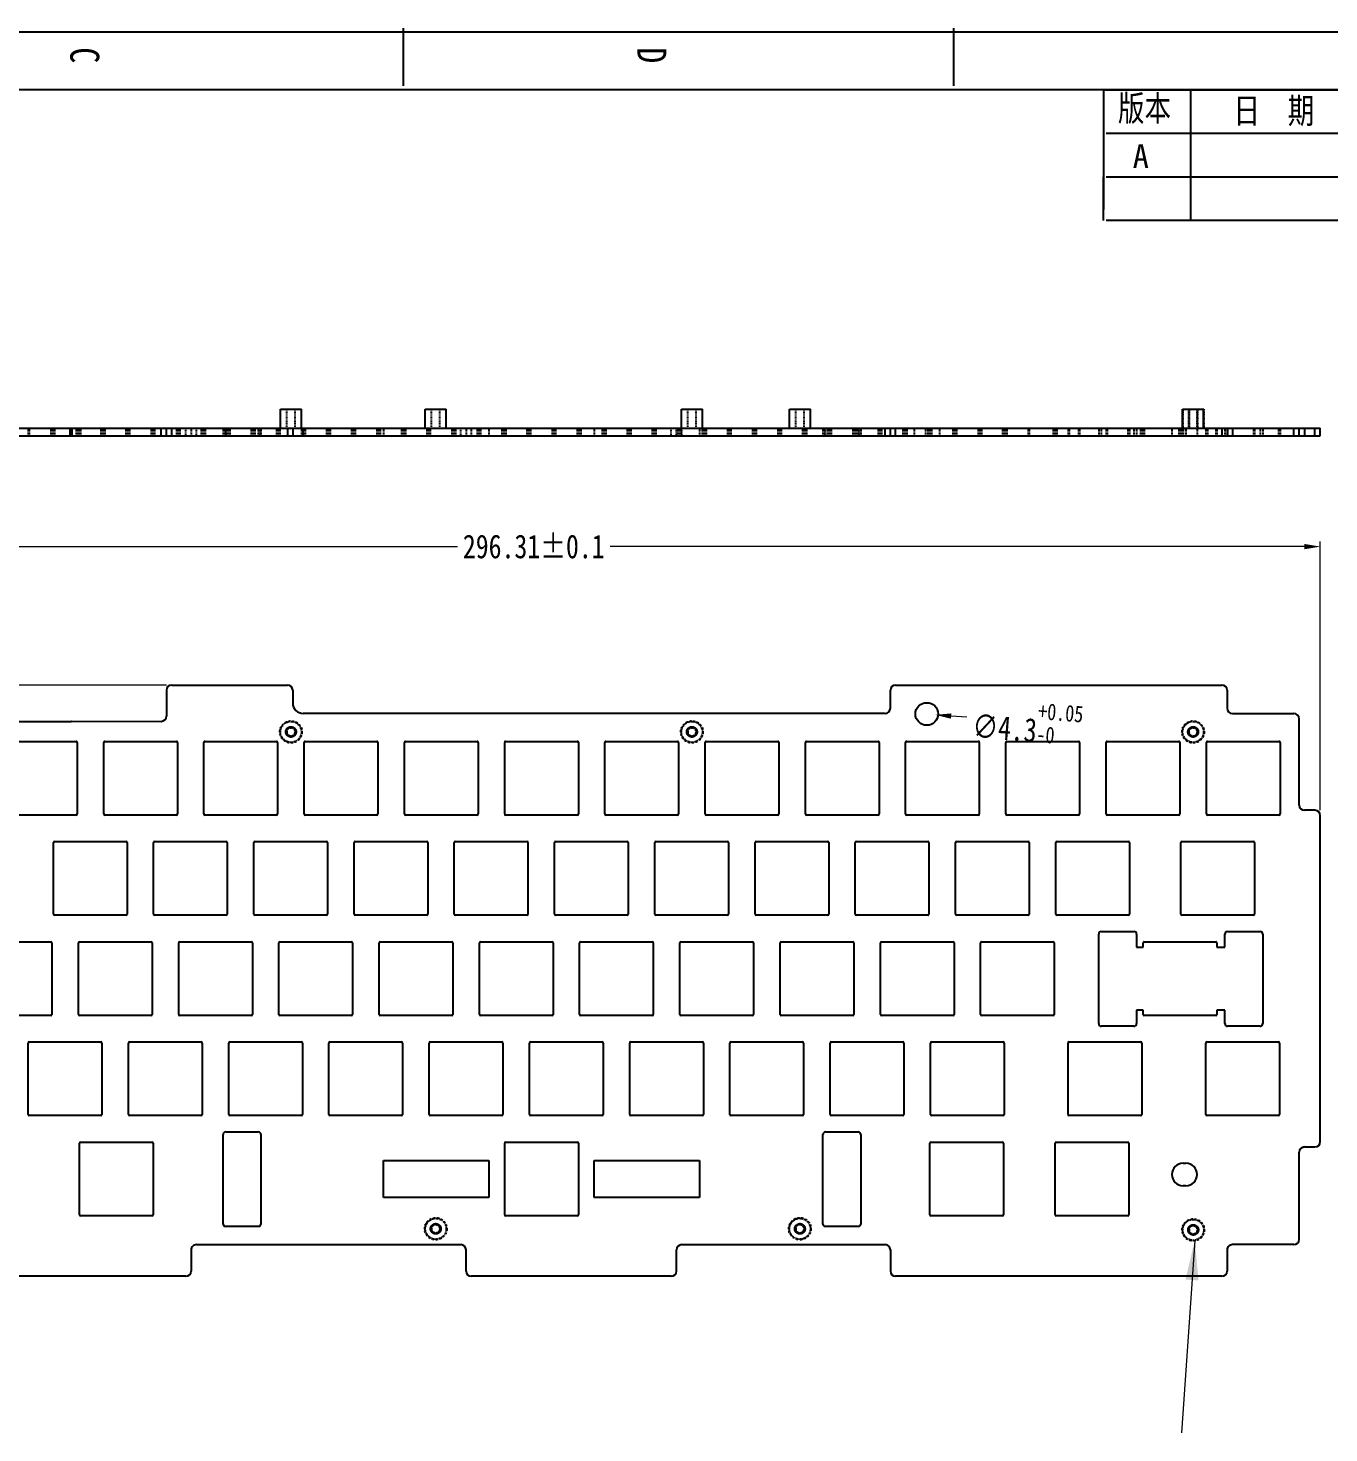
# Model space of a CAD drawing. Header units: inches. Extents: x 197 to 1691, y -77 to 347.
# Drawn here: x 1283.3 to 1530.5, y 79.8 to 346.8 of the extents above; entities that cross this region are included whole.
import ezdxf

# ---------------------------------------------------------------- set-up
doc = ezdxf.new("R2010")
doc.units = ezdxf.units.IN
doc.header["$LTSCALE"] = 1.21
doc.header["$MEASUREMENT"] = 0
doc.header["$PDMODE"] = 3
doc.header["$PDSIZE"] = 0.3125
doc.linetypes.add('HIDDEN', pattern=[0.2, 0.1, -0.1])
doc.layers.get('0').update_dxf_attribs({"linetype": 'CONTINUOUS'})
doc.layers.get('Defpoints').update_dxf_attribs({"linetype": 'CONTINUOUS'})
doc.layers.add('DEFAULT_2', color=8, linetype='HIDDEN')
doc.styles.get("Standard").update_dxf_attribs({"font": 'txt', "width": 0.8})
doc.dimstyles.new('YanXiu', dxfattribs={"dimscale": 1.5, "dimtxt": 3, "dimasz": 2, "dimexe": 0.66, "dimexo": 0.66, "dimgap": 0.66, "dimtad": 0, "dimdsep": 46, "dimtxsty": 'Standard', "dimcen": 0, "dimclrd": 3, "dimclre": 6, "dimclrt": 3, "dimazin": 2, "dimtm": 1e-09, "dimtfac": 1, "dimtofl": 0, "dimtmove": 0, "dimatfit": 3, "dimfxl": 0, "dimlwd": 5, "dimlwe": 5, "dimarcsym": 0})

# ---------------------------------------------------------------- blocks, each defined once
blk = doc.blocks.new('*D56')
at = {"color": 6, "lineweight": 5}
for p, q in [((1232.57, 198.11), (1232.57, 249.23)), ((1528.88, 198.11), (1528.88, 249.23))]:
    blk.add_line(p, q, dxfattribs=at)
at = {"color": 3, "lineweight": 5}
for p, q in [((1235.57, 248.24), (1364.92, 248.24)), ((1525.88, 248.24), (1393.9, 248.24))]:
    blk.add_line(p, q, dxfattribs=at)
at = {"color": 3}
for points in [[(1235.57, 248.74), (1235.57, 247.74), (1232.57, 248.24)], [(1525.88, 248.74), (1525.88, 247.74), (1528.88, 248.24)]]:
    blk.add_solid(points, dxfattribs=at)
at = {"layer": 'Defpoints', "color": 0}
for p in [(1528.88, 248.24), (1232.57, 197.12), (1528.88, 197.12)]:
    blk.add_point(p, dxfattribs=at)
at = {"color": 3, "insert": (1379.41, 248.24), "char_height": 4.5, "attachment_point": 5}
blk.add_mtext('296.31%%P0.1', dxfattribs=at)
blk = doc.blocks.new('*D57')
at = {"color": 6, "lineweight": 5}
for p, q in [((1309.61, 221.92), (1214.29, 221.92)), ((1250.31, 109.52), (1214.29, 109.52))]:
    blk.add_line(p, q, dxfattribs=at)
at = {"color": 3, "lineweight": 5}
for p, q in [((1215.28, 218.92), (1215.28, 177.81)), ((1215.28, 112.52), (1215.28, 153.63))]:
    blk.add_line(p, q, dxfattribs=at)
at = {"color": 3}
for points in [[(1214.78, 218.92), (1215.78, 218.92), (1215.28, 221.92)], [(1214.78, 112.52), (1215.78, 112.52), (1215.28, 109.52)]]:
    blk.add_solid(points, dxfattribs=at)
at = {"layer": 'Defpoints', "color": 0}
for p in [(1310.6, 221.92), (1215.28, 109.52), (1251.3, 109.52)]:
    blk.add_point(p, dxfattribs=at)
at = {"color": 3, "insert": (1215.28, 165.72), "char_height": 4.5, "attachment_point": 5, "rotation": 90}
blk.add_mtext('112.4%%P0.1', dxfattribs=at)
blk = doc.blocks.new('*D60')
at = {"color": 3, "lineweight": 5}
blk.add_line((1461.72, 215.8), (1458.73, 216.03), dxfattribs=at)
at = {"color": 3}
blk.add_solid([(1458.77, 216.53), (1458.69, 215.53), (1455.74, 216.26)], dxfattribs=at)
at = {"layer": 'Defpoints', "color": 0}
for p in [(1451.45, 216.59), (1455.74, 216.26)]:
    blk.add_point(p, dxfattribs=at)
at = {"color": 3, "insert": (1473.3, 214.92), "char_height": 4.5, "attachment_point": 5, "rotation": 355.645}
blk.add_mtext('∅4.3{\\H0.7x;\\S+0.05^ -0;}', dxfattribs=at)

msp = doc.modelspace()

# ---------------------------------------------------------------- linework, layer by layer
at = {"color": 7, "linetype": 'Continuous'}
for p, q in [((1048.454, 346.125), (1691.201, 346.125)), ((1354.621, 346.815), (1354.621, 335.809)), ((1459.161, 346.815), (1459.161, 335.809)), ((1059.46, 335.119), (1691.201, 335.119)), ((1487.68, 335.092), (1690.703, 335.092)), ((1487.68, 335.092), (1487.68, 312.324)), ((1504.239, 335.092), (1504.239, 310.244)), ((1488.178, 326.855), (1691.201, 326.855)), ((1331.266, 270.773), (1331.266, 274.373)), ((1331.266, 274.373), (1335.266, 274.373)), ((1335.266, 270.773), (1335.266, 274.373)), ((1358.786, 270.773), (1358.786, 274.373)), ((1358.786, 274.373), (1362.786, 274.373)), ((1362.786, 270.773), (1362.786, 274.373)), ((1407.466, 274.373), (1411.466, 274.373)), ((1407.466, 270.773), (1407.466, 274.373)), ((1411.466, 270.773), (1411.466, 274.373)), ((1427.986, 274.373), (1431.986, 274.373)), ((1427.986, 270.773), (1427.986, 274.373)), ((1431.986, 270.773), (1431.986, 274.373)), ((1502.716, 274.373), (1506.716, 274.373)), ((1502.716, 270.773), (1502.716, 274.373)), ((1506.716, 270.773), (1506.716, 274.373)), ((1232.571, 270.773), (1528.876, 270.773)), ((1291.301, 269.273), (1291.301, 270.773)), ((1291.601, 270.773), (1291.601, 269.273)), ((1308.601, 269.273), (1308.601, 270.773)), ((1309.601, 269.273), (1309.601, 270.773)), ((1310.601, 269.273), (1310.601, 270.773)), ((1332.601, 270.773), (1332.601, 269.273)), ((1333.601, 270.773), (1333.601, 269.273)), ((1335.601, 269.273), (1335.601, 270.773)), ((1446.176, 269.273), (1446.176, 270.773)), ((1447.176, 269.273), (1447.176, 270.773)), ((1448.176, 269.273), (1448.176, 270.773)), ((1510.176, 270.773), (1510.176, 269.273)), ((1511.176, 270.773), (1511.176, 269.273)), ((1512.176, 270.773), (1512.176, 269.273)), ((1523.876, 269.273), (1523.876, 270.773)), ((1524.876, 269.273), (1524.876, 270.773)), ((1525.876, 270.773), (1525.876, 269.273)), ((1527.876, 269.273), (1527.876, 270.773)), ((1528.876, 269.273), (1528.876, 270.773)), ((1232.571, 269.273), (1528.876, 269.273)), ((1310.601, 221.92), (1332.601, 221.92)), ((1448.176, 221.92), (1510.176, 221.92)), ((1309.601, 220.92), (1309.601, 216.02)), ((1333.601, 220.92), (1333.601, 218.52)), ((1447.176, 217.52), (1447.176, 220.92)), ((1511.176, 220.92), (1511.176, 217.52)), ((1446.176, 216.52), (1335.601, 216.52)), ((1512.176, 216.52), (1523.876, 216.52)), ((1238.271, 215.02), (1291.301, 215.02)), ((1291.601, 215.031), (1308.601, 215.02)), ((1524.876, 199.12), (1524.876, 215.52)), ((1278.836, 211.22), (1292.436, 211.22)), ((1292.636, 211.02), (1292.636, 197.42)), ((1297.686, 197.42), (1297.686, 211.02)), ((1297.886, 211.22), (1311.486, 211.22)), ((1311.686, 211.02), (1311.686, 197.42)), ((1316.736, 197.42), (1316.736, 211.02)), ((1316.936, 211.22), (1330.536, 211.22)), ((1330.736, 211.02), (1330.736, 197.42)), ((1335.786, 197.42), (1335.786, 211.02)), ((1335.986, 211.22), (1349.586, 211.22)), ((1349.786, 211.02), (1349.786, 197.42)), ((1354.836, 197.42), (1354.836, 211.02)), ((1355.036, 211.22), (1368.636, 211.22)), ((1368.836, 211.02), (1368.836, 197.42)), ((1373.886, 197.42), (1373.886, 211.02)), ((1374.086, 211.22), (1387.686, 211.22)), ((1387.886, 211.02), (1387.886, 197.42)), ((1392.936, 197.42), (1392.936, 211.02)), ((1393.136, 211.22), (1406.736, 211.22)), ((1406.936, 211.02), (1406.936, 197.42)), ((1411.986, 197.42), (1411.986, 211.02)), ((1412.186, 211.22), (1425.786, 211.22)), ((1425.986, 211.02), (1425.986, 197.42)), ((1431.036, 197.42), (1431.036, 211.02)), ((1431.236, 211.22), (1444.836, 211.22)), ((1445.036, 211.02), (1445.036, 197.42)), ((1450.086, 197.42), (1450.086, 211.02)), ((1450.286, 211.22), (1463.886, 211.22)), ((1464.086, 211.02), (1464.086, 197.42)), ((1469.136, 197.42), (1469.136, 211.02)), ((1469.336, 211.22), (1482.936, 211.22)), ((1483.136, 211.02), (1483.136, 197.42)), ((1488.186, 197.42), (1488.186, 211.02)), ((1488.386, 211.22), (1501.986, 211.22)), ((1502.186, 211.02), (1502.186, 197.42)), ((1507.236, 197.42), (1507.236, 211.02)), ((1507.436, 211.22), (1521.036, 211.22)), ((1521.236, 211.02), (1521.236, 197.42)), ((1527.876, 198.12), (1525.876, 198.12)), ((1292.436, 197.22), (1278.836, 197.22)), ((1311.486, 197.22), (1297.886, 197.22)), ((1330.536, 197.22), (1316.936, 197.22)), ((1349.586, 197.22), (1335.986, 197.22)), ((1368.636, 197.22), (1355.036, 197.22)), ((1387.686, 197.22), (1374.086, 197.22)), ((1406.736, 197.22), (1393.136, 197.22)), ((1425.786, 197.22), (1412.186, 197.22)), ((1444.836, 197.22), (1431.236, 197.22)), ((1463.886, 197.22), (1450.286, 197.22)), ((1482.936, 197.22), (1469.336, 197.22)), ((1501.986, 197.22), (1488.386, 197.22)), ((1521.036, 197.22), (1507.436, 197.22)), ((1528.876, 135.12), (1528.876, 197.12)), ((1288.116, 178.37), (1288.116, 191.97)), ((1288.316, 192.17), (1301.916, 192.17)), ((1302.116, 191.97), (1302.116, 178.37)), ((1307.166, 178.37), (1307.166, 191.97)), ((1307.366, 192.17), (1320.966, 192.17)), ((1321.166, 191.97), (1321.166, 178.37)), ((1326.216, 178.37), (1326.216, 191.97)), ((1326.416, 192.17), (1340.016, 192.17)), ((1340.216, 191.97), (1340.216, 178.37)), ((1345.266, 178.37), (1345.266, 191.97)), ((1345.466, 192.17), (1359.066, 192.17)), ((1359.266, 191.97), (1359.266, 178.37)), ((1364.316, 178.37), (1364.316, 191.97)), ((1364.516, 192.17), (1378.116, 192.17)), ((1378.316, 191.97), (1378.316, 178.37)), ((1383.366, 178.37), (1383.366, 191.97)), ((1383.566, 192.17), (1397.166, 192.17)), ((1397.366, 191.97), (1397.366, 178.37)), ((1402.416, 178.37), (1402.416, 191.97)), ((1402.616, 192.17), (1416.216, 192.17)), ((1416.416, 191.97), (1416.416, 178.37)), ((1421.466, 178.37), (1421.466, 191.97)), ((1421.666, 192.17), (1435.266, 192.17)), ((1435.466, 191.97), (1435.466, 178.37)), ((1440.516, 178.37), (1440.516, 191.97)), ((1440.716, 192.17), (1454.316, 192.17)), ((1454.516, 191.97), (1454.516, 178.37)), ((1459.566, 178.37), (1459.566, 191.97)), ((1459.766, 192.17), (1473.366, 192.17)), ((1473.566, 191.97), (1473.566, 178.37)), ((1478.616, 178.37), (1478.616, 191.97)), ((1478.816, 192.17), (1492.416, 192.17)), ((1492.616, 191.97), (1492.616, 178.37)), ((1502.386, 178.37), (1502.386, 191.97)), ((1502.586, 192.17), (1516.186, 192.17)), ((1516.386, 191.97), (1516.386, 178.37)), ((1301.916, 178.17), (1288.316, 178.17)), ((1320.966, 178.17), (1307.366, 178.17)), ((1340.016, 178.17), (1326.416, 178.17)), ((1359.066, 178.17), (1345.466, 178.17)), ((1378.116, 178.17), (1364.516, 178.17)), ((1397.166, 178.17), (1383.566, 178.17)), ((1416.216, 178.17), (1402.616, 178.17)), ((1435.266, 178.17), (1421.666, 178.17)), ((1454.316, 178.17), (1440.716, 178.17)), ((1473.366, 178.17), (1459.766, 178.17)), ((1492.416, 178.17), (1478.816, 178.17)), ((1516.186, 178.17), (1502.586, 178.17)), ((1486.769, 157.562), (1486.769, 174.562)), ((1487.269, 175.062), (1493.469, 175.062)), ((1493.969, 174.562), (1493.969, 172.12)), ((1510.769, 172.12), (1510.769, 174.562)), ((1511.269, 175.062), (1517.469, 175.062)), ((1517.969, 174.562), (1517.969, 157.562)), ((1274.031, 173.12), (1287.631, 173.12)), ((1287.831, 172.92), (1287.831, 159.32)), ((1292.881, 159.32), (1292.881, 172.92)), ((1293.081, 173.12), (1306.681, 173.12)), ((1306.881, 172.92), (1306.881, 159.32)), ((1311.931, 159.32), (1311.931, 172.92)), ((1312.131, 173.12), (1325.731, 173.12)), ((1325.931, 172.92), (1325.931, 159.32)), ((1330.981, 159.32), (1330.981, 172.92)), ((1331.181, 173.12), (1344.781, 173.12)), ((1344.981, 172.92), (1344.981, 159.32)), ((1350.031, 159.32), (1350.031, 172.92)), ((1350.231, 173.12), (1363.831, 173.12)), ((1364.031, 172.92), (1364.031, 159.32)), ((1369.081, 159.32), (1369.081, 172.92)), ((1369.281, 173.12), (1382.881, 173.12)), ((1383.081, 172.92), (1383.081, 159.32)), ((1388.131, 159.32), (1388.131, 172.92)), ((1388.331, 173.12), (1401.931, 173.12)), ((1402.131, 172.92), (1402.131, 159.32)), ((1407.181, 159.32), (1407.181, 172.92)), ((1407.381, 173.12), (1420.981, 173.12)), ((1421.181, 172.92), (1421.181, 159.32)), ((1426.231, 159.32), (1426.231, 172.92)), ((1426.431, 173.12), (1440.031, 173.12)), ((1440.231, 172.92), (1440.231, 159.32)), ((1445.281, 159.32), (1445.281, 172.92)), ((1445.481, 173.12), (1459.081, 173.12)), ((1459.281, 172.92), (1459.281, 159.32)), ((1464.331, 159.32), (1464.331, 172.92)), ((1464.531, 173.12), (1478.131, 173.12)), ((1478.331, 172.92), (1478.331, 159.32)), ((1493.969, 172.12), (1495.241, 172.12)), ((1495.241, 172.12), (1495.241, 172.92)), ((1495.441, 173.12), (1509.041, 173.12)), ((1509.241, 172.92), (1509.241, 172.12)), ((1509.241, 172.12), (1510.769, 172.12)), ((1287.631, 159.12), (1274.031, 159.12)), ((1306.681, 159.12), (1293.081, 159.12)), ((1325.731, 159.12), (1312.131, 159.12)), ((1344.781, 159.12), (1331.181, 159.12)), ((1363.831, 159.12), (1350.231, 159.12)), ((1382.881, 159.12), (1369.281, 159.12)), ((1401.931, 159.12), (1388.331, 159.12)), ((1420.981, 159.12), (1407.381, 159.12)), ((1440.031, 159.12), (1426.431, 159.12)), ((1459.081, 159.12), (1445.481, 159.12)), ((1478.131, 159.12), (1464.531, 159.12)), ((1495.241, 160.12), (1493.969, 160.12)), ((1493.969, 160.12), (1493.969, 157.562)), ((1495.241, 159.32), (1495.241, 160.12)), ((1509.041, 159.12), (1495.441, 159.12)), ((1510.769, 160.12), (1509.241, 160.12)), ((1509.241, 160.12), (1509.241, 159.32)), ((1510.769, 157.562), (1510.769, 160.12)), ((1493.469, 157.062), (1487.269, 157.062)), ((1517.469, 157.062), (1511.269, 157.062)), ((1283.341, 140.27), (1283.341, 153.87)), ((1283.541, 154.07), (1297.141, 154.07)), ((1297.341, 153.87), (1297.341, 140.27)), ((1302.391, 140.27), (1302.391, 153.87)), ((1302.591, 154.07), (1316.191, 154.07)), ((1316.391, 153.87), (1316.391, 140.27)), ((1321.441, 140.27), (1321.441, 153.87)), ((1321.641, 154.07), (1335.241, 154.07)), ((1335.441, 153.87), (1335.441, 140.27)), ((1340.491, 140.27), (1340.491, 153.87)), ((1340.691, 154.07), (1354.291, 154.07)), ((1354.491, 153.87), (1354.491, 140.27)), ((1359.541, 140.27), (1359.541, 153.87)), ((1359.741, 154.07), (1373.341, 154.07)), ((1373.541, 153.87), (1373.541, 140.27)), ((1378.591, 140.27), (1378.591, 153.87)), ((1378.791, 154.07), (1392.391, 154.07)), ((1392.591, 153.87), (1392.591, 140.27)), ((1397.641, 140.27), (1397.641, 153.87)), ((1397.841, 154.07), (1411.441, 154.07)), ((1411.641, 153.87), (1411.641, 140.27)), ((1416.691, 140.27), (1416.691, 153.87)), ((1416.891, 154.07), (1430.491, 154.07)), ((1430.691, 153.87), (1430.691, 140.27)), ((1435.741, 140.27), (1435.741, 153.87)), ((1435.941, 154.07), (1449.541, 154.07)), ((1449.741, 153.87), (1449.741, 140.27)), ((1454.791, 140.27), (1454.791, 153.87)), ((1454.991, 154.07), (1468.591, 154.07)), ((1468.791, 153.87), (1468.791, 140.27)), ((1480.941, 140.27), (1480.941, 153.87)), ((1481.141, 154.07), (1494.741, 154.07)), ((1494.941, 153.87), (1494.941, 140.27)), ((1507.151, 140.27), (1507.151, 153.87)), ((1507.351, 154.07), (1520.951, 154.07)), ((1521.151, 153.87), (1521.151, 140.27)), ((1297.141, 140.07), (1283.541, 140.07)), ((1316.191, 140.07), (1302.591, 140.07)), ((1335.241, 140.07), (1321.641, 140.07)), ((1354.291, 140.07), (1340.691, 140.07)), ((1373.341, 140.07), (1359.741, 140.07)), ((1392.391, 140.07), (1378.791, 140.07)), ((1411.441, 140.07), (1397.841, 140.07)), ((1430.491, 140.07), (1416.891, 140.07)), ((1449.541, 140.07), (1435.941, 140.07)), ((1468.591, 140.07), (1454.991, 140.07)), ((1494.741, 140.07), (1481.141, 140.07)), ((1520.951, 140.07), (1507.351, 140.07)), ((1320.364, 119.462), (1320.364, 136.462)), ((1320.864, 136.962), (1327.064, 136.962)), ((1327.564, 136.462), (1327.564, 119.462)), ((1434.364, 119.462), (1434.364, 136.462)), ((1434.864, 136.962), (1441.064, 136.962)), ((1441.564, 136.462), (1441.564, 119.462)), ((1293.089, 121.22), (1293.089, 134.82)), ((1293.289, 135.02), (1306.889, 135.02)), ((1307.089, 134.82), (1307.089, 121.22)), ((1373.886, 121.22), (1373.886, 134.82)), ((1374.086, 135.02), (1387.686, 135.02)), ((1387.886, 134.82), (1387.886, 121.22)), ((1454.689, 121.22), (1454.689, 134.82)), ((1454.889, 135.02), (1468.489, 135.02)), ((1468.689, 134.82), (1468.689, 121.22)), ((1478.489, 121.22), (1478.489, 134.82)), ((1478.689, 135.02), (1492.289, 135.02)), ((1492.489, 134.82), (1492.489, 121.22)), ((1525.876, 134.12), (1527.876, 134.12)), ((1350.886, 131.52), (1370.886, 131.52)), ((1350.886, 124.52), (1350.886, 131.52)), ((1370.886, 131.52), (1370.886, 124.52)), ((1390.886, 131.52), (1410.886, 131.52)), ((1390.886, 124.52), (1390.886, 131.52)), ((1410.886, 131.52), (1410.886, 124.52)), ((1502.823, 131.023), (1503.323, 131.023)), ((1524.876, 116.551), (1524.876, 133.12)), ((1503.323, 126.723), (1502.823, 126.723)), ((1370.886, 124.52), (1350.886, 124.52)), ((1410.886, 124.52), (1390.886, 124.52)), ((1306.889, 121.02), (1293.289, 121.02)), ((1387.686, 121.02), (1374.086, 121.02)), ((1468.489, 121.02), (1454.889, 121.02)), ((1492.289, 121.02), (1478.689, 121.02)), ((1320.589, 119.044), (1327.34, 119.044)), ((1434.589, 119.044), (1441.34, 119.044)), ((1315.303, 115.551), (1365.539, 115.551)), ((1407.539, 115.551), (1446.176, 115.551)), ((1523.876, 115.551), (1512.177, 115.551)), ((1314.301, 114.55), (1314.301, 110.52)), ((1366.539, 110.52), (1366.539, 114.551)), ((1406.539, 110.52), (1406.539, 114.551)), ((1447.176, 114.55), (1447.176, 110.52)), ((1511.176, 114.55), (1511.176, 110.52)), ((1313.301, 109.52), (1251.301, 109.52)), ((1405.539, 109.52), (1367.539, 109.52)), ((1510.176, 109.52), (1448.176, 109.52))]:
    msp.add_line(p, q, dxfattribs=at)
for p, q in [((1487.68, 310.244), (1487.68, 318.536)), ((1488.178, 318.564), (1691.201, 318.564)), ((1488.178, 310.272), (1691.201, 310.272))]:
    msp.add_line(p, q)
msp.add_circle((1454.094, 216.423), 2.15)
for centre, radius, start, end in [((1310.601, 220.92), 1, 90, 180), ((1332.601, 220.92), 1, 0, 90), ((1448.176, 220.92), 1, 90, 180), ((1510.176, 220.92), 1, 0, 90), ((1335.601, 218.52), 2, 180, 270), ((1446.176, 217.52), 1, 270, 0), ((1512.176, 217.52), 1, 180, 270), ((1523.876, 215.52), 1, 0, 90), ((1291.301, 217.02), 2, 270, 278.55467), ((1308.601, 216.02), 1, 270, 0), ((1292.436, 211.02), 0.2, 0, 90), ((1297.886, 211.02), 0.2, 90, 180), ((1311.486, 211.02), 0.2, 0, 90), ((1316.936, 211.02), 0.2, 90, 180), ((1330.536, 211.02), 0.2, 0, 90), ((1335.986, 211.02), 0.2, 90, 180), ((1349.586, 211.02), 0.2, 0, 90), ((1355.036, 211.02), 0.2, 90, 180), ((1368.636, 211.02), 0.2, 0, 90), ((1374.086, 211.02), 0.2, 90, 180), ((1387.686, 211.02), 0.2, 0, 90), ((1393.136, 211.02), 0.2, 90, 180), ((1406.736, 211.02), 0.2, 0, 90), ((1412.186, 211.02), 0.2, 90, 180), ((1425.786, 211.02), 0.2, 0, 90), ((1431.236, 211.02), 0.2, 90, 180), ((1444.836, 211.02), 0.2, 0, 90), ((1450.286, 211.02), 0.2, 90, 180), ((1463.886, 211.02), 0.2, 0, 90), ((1469.336, 211.02), 0.2, 90, 180), ((1482.936, 211.02), 0.2, 0, 90), ((1488.386, 211.02), 0.2, 90, 180), ((1501.986, 211.02), 0.2, 0, 90), ((1507.436, 211.02), 0.2, 90, 180), ((1521.036, 211.02), 0.2, 0, 90), ((1525.876, 199.12), 1, 180, 270), ((1527.876, 197.12), 1, 0, 90), ((1292.436, 197.42), 0.2, 270, 0), ((1297.886, 197.42), 0.2, 180, 270), ((1311.486, 197.42), 0.2, 270, 0), ((1316.936, 197.42), 0.2, 180, 270), ((1330.536, 197.42), 0.2, 270, 0), ((1335.986, 197.42), 0.2, 180, 270), ((1349.586, 197.42), 0.2, 270, 0), ((1355.036, 197.42), 0.2, 180, 270), ((1368.636, 197.42), 0.2, 270, 0), ((1374.086, 197.42), 0.2, 180, 270), ((1387.686, 197.42), 0.2, 270, 0), ((1393.136, 197.42), 0.2, 180, 270), ((1406.736, 197.42), 0.2, 270, 0), ((1412.186, 197.42), 0.2, 180, 270), ((1425.786, 197.42), 0.2, 270, 0), ((1431.236, 197.42), 0.2, 180, 270), ((1444.836, 197.42), 0.2, 270, 0), ((1450.286, 197.42), 0.2, 180, 270), ((1463.886, 197.42), 0.2, 270, 0), ((1469.336, 197.42), 0.2, 180, 270), ((1482.936, 197.42), 0.2, 270, 0), ((1488.386, 197.42), 0.2, 180, 270), ((1501.986, 197.42), 0.2, 270, 0), ((1507.436, 197.42), 0.2, 180, 270), ((1521.036, 197.42), 0.2, 270, 0), ((1288.316, 191.97), 0.2, 90, 180), ((1301.916, 191.97), 0.2, 0, 90), ((1307.366, 191.97), 0.2, 90, 180), ((1320.966, 191.97), 0.2, 0, 90), ((1326.416, 191.97), 0.2, 90, 180), ((1340.016, 191.97), 0.2, 0, 90), ((1345.466, 191.97), 0.2, 90, 180), ((1359.066, 191.97), 0.2, 0, 90), ((1364.516, 191.97), 0.2, 90, 180), ((1378.116, 191.97), 0.2, 0, 90), ((1383.566, 191.97), 0.2, 90, 180), ((1397.166, 191.97), 0.2, 0, 90), ((1402.616, 191.97), 0.2, 90, 180), ((1416.216, 191.97), 0.2, 0, 90), ((1421.666, 191.97), 0.2, 90, 180), ((1435.266, 191.97), 0.2, 0, 90), ((1440.716, 191.97), 0.2, 90, 180), ((1454.316, 191.97), 0.2, 0, 90), ((1459.766, 191.97), 0.2, 90, 180), ((1473.366, 191.97), 0.2, 0, 90), ((1478.816, 191.97), 0.2, 90, 180), ((1492.416, 191.97), 0.2, 0, 90), ((1502.586, 191.97), 0.2, 90, 180), ((1516.186, 191.97), 0.2, 0, 90), ((1288.316, 178.37), 0.2, 180, 270), ((1301.916, 178.37), 0.2, 270, 0), ((1307.366, 178.37), 0.2, 180, 270), ((1320.966, 178.37), 0.2, 270, 0), ((1326.416, 178.37), 0.2, 180, 270), ((1340.016, 178.37), 0.2, 270, 0), ((1345.466, 178.37), 0.2, 180, 270), ((1359.066, 178.37), 0.2, 270, 0), ((1364.516, 178.37), 0.2, 180, 270), ((1378.116, 178.37), 0.2, 270, 0), ((1383.566, 178.37), 0.2, 180, 270), ((1397.166, 178.37), 0.2, 270, 0), ((1402.616, 178.37), 0.2, 180, 270), ((1416.216, 178.37), 0.2, 270, 0), ((1421.666, 178.37), 0.2, 180, 270), ((1435.266, 178.37), 0.2, 270, 0), ((1440.716, 178.37), 0.2, 180, 270), ((1454.316, 178.37), 0.2, 270, 0), ((1459.766, 178.37), 0.2, 180, 270), ((1473.366, 178.37), 0.2, 270, 0), ((1478.816, 178.37), 0.2, 180, 270), ((1492.416, 178.37), 0.2, 270, 0), ((1502.586, 178.37), 0.2, 180, 270), ((1516.186, 178.37), 0.2, 270, 0), ((1487.269, 174.562), 0.5, 90, 180), ((1493.469, 174.562), 0.5, 0, 90), ((1511.269, 174.562), 0.5, 90, 180), ((1517.469, 174.562), 0.5, 0, 90), ((1287.631, 172.92), 0.2, 0, 90), ((1293.081, 172.92), 0.2, 90, 180), ((1306.681, 172.92), 0.2, 0, 90), ((1312.131, 172.92), 0.2, 90, 180), ((1325.731, 172.92), 0.2, 0, 90), ((1331.181, 172.92), 0.2, 90, 180), ((1344.781, 172.92), 0.2, 0, 90), ((1350.231, 172.92), 0.2, 90, 180), ((1363.831, 172.92), 0.2, 0, 90), ((1369.281, 172.92), 0.2, 90, 180), ((1382.881, 172.92), 0.2, 0, 90), ((1388.331, 172.92), 0.2, 90, 180), ((1401.931, 172.92), 0.2, 0, 90), ((1407.381, 172.92), 0.2, 90, 180), ((1420.981, 172.92), 0.2, 0, 90), ((1426.431, 172.92), 0.2, 90, 180), ((1440.031, 172.92), 0.2, 0, 90), ((1445.481, 172.92), 0.2, 90, 180), ((1459.081, 172.92), 0.2, 0, 90), ((1464.531, 172.92), 0.2, 90, 180), ((1478.131, 172.92), 0.2, 0, 90), ((1495.441, 172.92), 0.2, 90, 180), ((1509.041, 172.92), 0.2, 0, 90), ((1287.631, 159.32), 0.2, 270, 0), ((1293.081, 159.32), 0.2, 180, 270), ((1306.681, 159.32), 0.2, 270, 0), ((1312.131, 159.32), 0.2, 180, 270), ((1325.731, 159.32), 0.2, 270, 0), ((1331.181, 159.32), 0.2, 180, 270), ((1344.781, 159.32), 0.2, 270, 0), ((1350.231, 159.32), 0.2, 180, 270), ((1363.831, 159.32), 0.2, 270, 0), ((1369.281, 159.32), 0.2, 180, 270), ((1382.881, 159.32), 0.2, 270, 0), ((1388.331, 159.32), 0.2, 180, 270), ((1401.931, 159.32), 0.2, 270, 0), ((1407.381, 159.32), 0.2, 180, 270), ((1420.981, 159.32), 0.2, 270, 0), ((1426.431, 159.32), 0.2, 180, 270), ((1440.031, 159.32), 0.2, 270, 0), ((1445.481, 159.32), 0.2, 180, 270), ((1459.081, 159.32), 0.2, 270, 0), ((1464.531, 159.32), 0.2, 180, 270), ((1478.131, 159.32), 0.2, 270, 0), ((1495.441, 159.32), 0.2, 180, 270), ((1509.041, 159.32), 0.2, 270, 0), ((1487.269, 157.562), 0.5, 180, 270), ((1493.469, 157.562), 0.5, 270, 0), ((1511.269, 157.562), 0.5, 180, 270), ((1517.469, 157.562), 0.5, 270, 0), ((1283.541, 153.87), 0.2, 90, 180), ((1297.141, 153.87), 0.2, 0, 90), ((1302.591, 153.87), 0.2, 90, 180), ((1316.191, 153.87), 0.2, 0, 90), ((1321.641, 153.87), 0.2, 90, 180), ((1335.241, 153.87), 0.2, 0, 90), ((1340.691, 153.87), 0.2, 90, 180), ((1354.291, 153.87), 0.2, 0, 90), ((1359.741, 153.87), 0.2, 90, 180), ((1373.341, 153.87), 0.2, 0, 90), ((1378.791, 153.87), 0.2, 90, 180), ((1392.391, 153.87), 0.2, 0, 90), ((1397.841, 153.87), 0.2, 90, 180), ((1411.441, 153.87), 0.2, 0, 90), ((1416.891, 153.87), 0.2, 90, 180), ((1430.491, 153.87), 0.2, 0, 90), ((1435.941, 153.87), 0.2, 90, 180), ((1449.541, 153.87), 0.2, 0, 90), ((1454.991, 153.87), 0.2, 90, 180), ((1468.591, 153.87), 0.2, 0, 90), ((1481.141, 153.87), 0.2, 90, 180), ((1494.741, 153.87), 0.2, 0, 90), ((1507.351, 153.87), 0.2, 90, 180), ((1520.951, 153.87), 0.2, 0, 90), ((1283.541, 140.27), 0.2, 180, 270), ((1297.141, 140.27), 0.2, 270, 0), ((1302.591, 140.27), 0.2, 180, 270), ((1316.191, 140.27), 0.2, 270, 0), ((1321.641, 140.27), 0.2, 180, 270), ((1335.241, 140.27), 0.2, 270, 0), ((1340.691, 140.27), 0.2, 180, 270), ((1354.291, 140.27), 0.2, 270, 0), ((1359.741, 140.27), 0.2, 180, 270), ((1373.341, 140.27), 0.2, 270, 0), ((1378.791, 140.27), 0.2, 180, 270), ((1392.391, 140.27), 0.2, 270, 0), ((1397.841, 140.27), 0.2, 180, 270), ((1411.441, 140.27), 0.2, 270, 0), ((1416.891, 140.27), 0.2, 180, 270), ((1430.491, 140.27), 0.2, 270, 0), ((1435.941, 140.27), 0.2, 180, 270), ((1449.541, 140.27), 0.2, 270, 0), ((1454.991, 140.27), 0.2, 180, 270), ((1468.591, 140.27), 0.2, 270, 0), ((1481.141, 140.27), 0.2, 180, 270), ((1494.741, 140.27), 0.2, 270, 0), ((1507.351, 140.27), 0.2, 180, 270), ((1520.951, 140.27), 0.2, 270, 0), ((1320.864, 136.462), 0.5, 90, 180), ((1327.064, 136.462), 0.5, 0, 90), ((1434.864, 136.462), 0.5, 90, 180), ((1441.064, 136.462), 0.5, 0, 90), ((1293.289, 134.82), 0.2, 90, 180), ((1306.889, 134.82), 0.2, 0, 90), ((1374.086, 134.82), 0.2, 90, 180), ((1387.686, 134.82), 0.2, 0, 90), ((1454.889, 134.82), 0.2, 90, 180), ((1468.489, 134.82), 0.2, 0, 90), ((1478.689, 134.82), 0.2, 90, 180), ((1492.289, 134.82), 0.2, 0, 90), ((1525.876, 133.12), 1, 90, 180), ((1527.876, 135.12), 1, 270, 0), ((1502.823, 128.873), 2.15, 90, 270), ((1503.323, 128.873), 2.15, 270, 90), ((1293.289, 121.22), 0.2, 180, 270), ((1306.889, 121.22), 0.2, 270, 0), ((1374.086, 121.22), 0.2, 180, 270), ((1387.686, 121.22), 0.2, 270, 0), ((1454.889, 121.22), 0.2, 180, 270), ((1468.489, 121.22), 0.2, 270, 0), ((1478.689, 121.22), 0.2, 180, 270), ((1492.289, 121.22), 0.2, 270, 0), ((1320.864, 119.462), 0.5, 180, 236.55386), ((1327.064, 119.462), 0.5, 303.44614, 0), ((1434.864, 119.462), 0.5, 180, 236.55386), ((1441.064, 119.462), 0.5, 303.44614, 0), ((1315.301, 114.55), 1, 89.9053, 179.98173), ((1365.539, 114.551), 1, 0, 90), ((1407.539, 114.551), 1, 90, 180), ((1446.176, 114.55), 1, 0, 90.09533), ((1512.176, 114.55), 1, 89.95299, 179.98173), ((1523.876, 116.551), 1, 270, 0), ((1313.301, 110.52), 1, 270, 0), ((1367.539, 110.52), 1, 180, 270), ((1405.539, 110.52), 1, 270, 0), ((1448.176, 110.52), 1, 180, 270), ((1510.176, 110.52), 1, 270, 0)]:
    msp.add_arc(centre, radius, start, end, dxfattribs=at)
at = {"layer": 'DEFAULT_2', "color": 8, "linetype": 'HIDDEN'}
for p, q in [((1332.466, 270.773), (1332.466, 274.373)), ((1334.066, 270.773), (1334.066, 274.373)), ((1359.986, 270.773), (1359.986, 274.373)), ((1361.586, 270.773), (1361.586, 274.373)), ((1408.666, 270.773), (1408.666, 274.373)), ((1410.266, 270.773), (1410.266, 274.373)), ((1429.186, 270.773), (1429.186, 274.373)), ((1430.786, 270.773), (1430.786, 274.373)), ((1502.739, 274.373), (1502.739, 270.773)), ((1503.916, 270.773), (1503.916, 274.373)), ((1503.939, 274.373), (1503.939, 270.773)), ((1505.516, 270.773), (1505.516, 274.373)), ((1505.539, 274.373), (1505.539, 270.773)), ((1506.716, 274.373), (1506.739, 274.373)), ((1506.739, 274.373), (1506.739, 270.773)), ((1283.341, 270.773), (1283.341, 269.273)), ((1283.541, 270.773), (1283.541, 269.273)), ((1287.631, 270.773), (1287.631, 269.273)), ((1287.831, 270.773), (1287.831, 269.273)), ((1288.116, 270.773), (1288.116, 269.273)), ((1288.316, 270.773), (1288.316, 269.273)), ((1292.436, 270.773), (1292.436, 269.273)), ((1292.636, 270.773), (1292.636, 269.273)), ((1292.881, 270.773), (1292.881, 269.273)), ((1293.081, 270.773), (1293.081, 269.273)), ((1293.289, 270.773), (1293.289, 269.273)), ((1297.141, 270.773), (1297.141, 269.273)), ((1297.341, 270.773), (1297.341, 269.273)), ((1297.686, 270.773), (1297.686, 269.273)), ((1297.886, 270.773), (1297.886, 269.273)), ((1301.916, 270.773), (1301.916, 269.273)), ((1302.116, 270.773), (1302.116, 269.273)), ((1302.391, 270.773), (1302.391, 269.273)), ((1302.591, 270.773), (1302.591, 269.273)), ((1306.681, 270.773), (1306.681, 269.273)), ((1306.881, 270.773), (1306.881, 269.273)), ((1307.089, 270.773), (1307.089, 269.273)), ((1307.166, 270.773), (1307.166, 269.273)), ((1307.366, 270.773), (1307.366, 269.273)), ((1311.486, 270.773), (1311.486, 269.273)), ((1311.686, 270.773), (1311.686, 269.273)), ((1311.931, 270.773), (1311.931, 269.273)), ((1312.131, 270.773), (1312.131, 269.273)), ((1313.301, 269.273), (1313.301, 270.773)), ((1314.301, 270.773), (1314.301, 269.273)), ((1315.303, 269.273), (1315.303, 270.773)), ((1316.191, 270.773), (1316.191, 269.273)), ((1316.391, 270.773), (1316.391, 269.273)), ((1316.736, 270.773), (1316.736, 269.273)), ((1316.936, 270.773), (1316.936, 269.273)), ((1320.364, 270.773), (1320.364, 269.273)), ((1320.589, 270.773), (1320.589, 269.273)), ((1320.864, 269.273), (1320.864, 270.773)), ((1320.966, 270.773), (1320.966, 269.273)), ((1321.166, 270.773), (1321.166, 269.273)), ((1321.441, 270.773), (1321.441, 269.273)), ((1321.641, 270.773), (1321.641, 269.273)), ((1325.731, 270.773), (1325.731, 269.273)), ((1325.931, 270.773), (1325.931, 269.273)), ((1326.216, 270.773), (1326.216, 269.273)), ((1326.416, 270.773), (1326.416, 269.273)), ((1327.064, 270.773), (1327.064, 269.273)), ((1327.34, 269.273), (1327.34, 270.773)), ((1327.564, 270.773), (1327.564, 269.273)), ((1330.536, 270.773), (1330.536, 269.273)), ((1330.736, 270.773), (1330.736, 269.273)), ((1330.981, 270.773), (1330.981, 269.273)), ((1331.181, 270.773), (1331.181, 269.273)), ((1335.241, 270.773), (1335.241, 269.273)), ((1335.441, 270.773), (1335.441, 269.273)), ((1335.786, 270.773), (1335.786, 269.273)), ((1335.986, 270.773), (1335.986, 269.273)), ((1340.016, 270.773), (1340.016, 269.273)), ((1340.216, 270.773), (1340.216, 269.273)), ((1340.491, 270.773), (1340.491, 269.273)), ((1340.691, 270.773), (1340.691, 269.273)), ((1344.781, 270.773), (1344.781, 269.273)), ((1344.981, 270.773), (1344.981, 269.273)), ((1345.266, 270.773), (1345.266, 269.273)), ((1345.466, 270.773), (1345.466, 269.273)), ((1349.586, 270.773), (1349.586, 269.273)), ((1349.786, 270.773), (1349.786, 269.273)), ((1350.031, 270.773), (1350.031, 269.273)), ((1350.231, 270.773), (1350.231, 269.273)), ((1350.886, 270.773), (1350.886, 269.273)), ((1354.291, 270.773), (1354.291, 269.273)), ((1354.491, 270.773), (1354.491, 269.273)), ((1354.836, 270.773), (1354.836, 269.273)), ((1355.036, 270.773), (1355.036, 269.273)), ((1359.066, 270.773), (1359.066, 269.273)), ((1359.266, 270.773), (1359.266, 269.273)), ((1359.541, 270.773), (1359.541, 269.273)), ((1359.741, 270.773), (1359.741, 269.273)), ((1363.831, 270.773), (1363.831, 269.273)), ((1364.031, 270.773), (1364.031, 269.273)), ((1364.316, 270.773), (1364.316, 269.273)), ((1364.516, 270.773), (1364.516, 269.273)), ((1365.539, 269.273), (1365.539, 270.773)), ((1366.539, 270.773), (1366.539, 269.273)), ((1367.539, 270.773), (1367.539, 269.273)), ((1368.636, 270.773), (1368.636, 269.273)), ((1368.836, 270.773), (1368.836, 269.273)), ((1369.081, 270.773), (1369.081, 269.273)), ((1369.281, 270.773), (1369.281, 269.273)), ((1370.886, 270.773), (1370.886, 269.273)), ((1373.341, 270.773), (1373.341, 269.273)), ((1373.541, 270.773), (1373.541, 269.273)), ((1373.886, 270.773), (1373.886, 269.273)), ((1374.086, 270.773), (1374.086, 269.273)), ((1378.116, 270.773), (1378.116, 269.273)), ((1378.316, 270.773), (1378.316, 269.273)), ((1378.591, 270.773), (1378.591, 269.273)), ((1378.791, 270.773), (1378.791, 269.273)), ((1382.881, 270.773), (1382.881, 269.273)), ((1383.081, 270.773), (1383.081, 269.273)), ((1383.366, 270.773), (1383.366, 269.273)), ((1383.566, 270.773), (1383.566, 269.273)), ((1387.686, 270.773), (1387.686, 269.273)), ((1387.886, 270.773), (1387.886, 269.273)), ((1388.131, 270.773), (1388.131, 269.273)), ((1388.331, 270.773), (1388.331, 269.273)), ((1390.886, 270.773), (1390.886, 269.273)), ((1392.391, 270.773), (1392.391, 269.273)), ((1392.591, 270.773), (1392.591, 269.273)), ((1392.936, 270.773), (1392.936, 269.273)), ((1393.136, 270.773), (1393.136, 269.273)), ((1397.166, 270.773), (1397.166, 269.273)), ((1397.366, 270.773), (1397.366, 269.273)), ((1397.641, 270.773), (1397.641, 269.273)), ((1397.841, 270.773), (1397.841, 269.273)), ((1401.931, 270.773), (1401.931, 269.273)), ((1402.131, 270.773), (1402.131, 269.273)), ((1402.416, 270.773), (1402.416, 269.273)), ((1402.616, 270.773), (1402.616, 269.273)), ((1405.539, 269.273), (1405.539, 270.773)), ((1406.539, 269.273), (1406.539, 270.773)), ((1406.736, 270.773), (1406.736, 269.273)), ((1406.936, 270.773), (1406.936, 269.273)), ((1407.181, 270.773), (1407.181, 269.273)), ((1407.381, 270.773), (1407.381, 269.273)), ((1407.539, 269.273), (1407.539, 270.773)), ((1410.886, 270.773), (1410.886, 269.273)), ((1411.441, 270.773), (1411.441, 269.273)), ((1411.641, 270.773), (1411.641, 269.273)), ((1411.986, 270.773), (1411.986, 269.273)), ((1412.186, 270.773), (1412.186, 269.273)), ((1416.216, 270.773), (1416.216, 269.273)), ((1416.416, 270.773), (1416.416, 269.273)), ((1416.691, 270.773), (1416.691, 269.273)), ((1416.891, 270.773), (1416.891, 269.273)), ((1420.981, 270.773), (1420.981, 269.273)), ((1421.181, 270.773), (1421.181, 269.273)), ((1421.466, 270.773), (1421.466, 269.273)), ((1421.666, 270.773), (1421.666, 269.273)), ((1425.786, 270.773), (1425.786, 269.273)), ((1425.986, 270.773), (1425.986, 269.273)), ((1426.231, 270.773), (1426.231, 269.273)), ((1426.431, 270.773), (1426.431, 269.273)), ((1430.491, 270.773), (1430.491, 269.273)), ((1430.691, 270.773), (1430.691, 269.273)), ((1431.036, 270.773), (1431.036, 269.273)), ((1431.236, 270.773), (1431.236, 269.273)), ((1434.364, 270.773), (1434.364, 269.273)), ((1434.589, 270.773), (1434.589, 269.273)), ((1434.864, 269.273), (1434.864, 270.773)), ((1435.266, 270.773), (1435.266, 269.273)), ((1435.466, 270.773), (1435.466, 269.273)), ((1435.741, 270.773), (1435.741, 269.273)), ((1435.941, 270.773), (1435.941, 269.273)), ((1440.031, 270.773), (1440.031, 269.273)), ((1440.231, 270.773), (1440.231, 269.273)), ((1440.516, 270.773), (1440.516, 269.273)), ((1440.716, 270.773), (1440.716, 269.273)), ((1441.064, 270.773), (1441.064, 269.273)), ((1441.34, 269.273), (1441.34, 270.773)), ((1441.564, 270.773), (1441.564, 269.273)), ((1444.836, 270.773), (1444.836, 269.273)), ((1445.036, 270.773), (1445.036, 269.273)), ((1445.281, 270.773), (1445.281, 269.273)), ((1445.481, 270.773), (1445.481, 269.273)), ((1449.541, 270.773), (1449.541, 269.273)), ((1449.741, 270.773), (1449.741, 269.273)), ((1450.086, 270.773), (1450.086, 269.273)), ((1450.286, 270.773), (1450.286, 269.273)), ((1451.694, 270.773), (1451.694, 269.273)), ((1453.844, 270.773), (1453.844, 269.273)), ((1454.316, 270.773), (1454.316, 269.273)), ((1454.344, 270.773), (1454.344, 269.273)), ((1454.516, 270.773), (1454.516, 269.273)), ((1454.689, 270.773), (1454.689, 269.273)), ((1454.791, 270.773), (1454.791, 269.273)), ((1454.889, 270.773), (1454.889, 269.273)), ((1454.991, 270.773), (1454.991, 269.273)), ((1456.494, 270.773), (1456.494, 269.273)), ((1459.081, 270.773), (1459.081, 269.273)), ((1459.281, 270.773), (1459.281, 269.273)), ((1459.566, 270.773), (1459.566, 269.273)), ((1459.766, 270.773), (1459.766, 269.273)), ((1463.886, 270.773), (1463.886, 269.273)), ((1464.086, 270.773), (1464.086, 269.273)), ((1464.331, 270.773), (1464.331, 269.273)), ((1464.531, 270.773), (1464.531, 269.273)), ((1468.489, 270.773), (1468.489, 269.273)), ((1468.591, 270.773), (1468.591, 269.273)), ((1468.689, 270.773), (1468.689, 269.273)), ((1468.791, 270.773), (1468.791, 269.273)), ((1469.136, 270.773), (1469.136, 269.273)), ((1469.336, 270.773), (1469.336, 269.273)), ((1473.366, 270.773), (1473.366, 269.273)), ((1473.566, 270.773), (1473.566, 269.273)), ((1478.131, 270.773), (1478.131, 269.273)), ((1478.331, 270.773), (1478.331, 269.273)), ((1478.489, 270.773), (1478.489, 269.273)), ((1478.616, 270.773), (1478.616, 269.273)), ((1478.689, 270.773), (1478.689, 269.273)), ((1478.816, 270.773), (1478.816, 269.273)), ((1480.941, 270.773), (1480.941, 269.273)), ((1481.141, 270.773), (1481.141, 269.273)), ((1482.936, 270.773), (1482.936, 269.273)), ((1483.136, 270.773), (1483.136, 269.273)), ((1486.769, 270.773), (1486.769, 269.273)), ((1487.269, 270.773), (1487.269, 269.273)), ((1488.186, 270.773), (1488.186, 269.273)), ((1488.386, 270.773), (1488.386, 269.273)), ((1492.289, 270.773), (1492.289, 269.273)), ((1492.416, 270.773), (1492.416, 269.273)), ((1492.489, 270.773), (1492.489, 269.273)), ((1492.616, 270.773), (1492.616, 269.273)), ((1493.469, 270.773), (1493.469, 269.273)), ((1493.969, 270.773), (1493.969, 269.273)), ((1494.741, 270.773), (1494.741, 269.273)), ((1494.941, 270.773), (1494.941, 269.273)), ((1495.241, 270.773), (1495.241, 269.273)), ((1495.441, 270.773), (1495.441, 269.273)), ((1500.673, 270.773), (1500.673, 269.273)), ((1501.986, 270.773), (1501.986, 269.273)), ((1502.186, 270.773), (1502.186, 269.273)), ((1502.386, 270.773), (1502.386, 269.273)), ((1502.586, 270.773), (1502.586, 269.273)), ((1502.823, 270.773), (1502.823, 269.273)), ((1503.323, 270.773), (1503.323, 269.273)), ((1505.473, 270.773), (1505.473, 269.273)), ((1507.151, 270.773), (1507.151, 269.273)), ((1507.236, 270.773), (1507.236, 269.273)), ((1507.351, 270.773), (1507.351, 269.273)), ((1507.436, 270.773), (1507.436, 269.273)), ((1509.041, 270.773), (1509.041, 269.273)), ((1509.241, 270.773), (1509.241, 269.273)), ((1510.769, 270.773), (1510.769, 269.273)), ((1511.269, 270.773), (1511.269, 269.273)), ((1516.186, 270.773), (1516.186, 269.273)), ((1516.386, 270.773), (1516.386, 269.273)), ((1517.469, 270.773), (1517.469, 269.273)), ((1517.969, 270.773), (1517.969, 269.273)), ((1520.951, 270.773), (1520.951, 269.273)), ((1521.036, 270.773), (1521.036, 269.273)), ((1521.151, 270.773), (1521.151, 269.273)), ((1521.236, 270.773), (1521.236, 269.273))]:
    msp.add_line(p, q, dxfattribs=at)
at = {"layer": 'DEFAULT_2', "color": 2, "linetype": 'HIDDEN', "ltscale": 3}
for centre, radius in [((1333.266, 213.02), 2.1), ((1333.266, 213.02), 2), ((1409.466, 213.02), 2.1), ((1409.466, 213.02), 2), ((1504.716, 213.02), 2.1), ((1504.716, 213.02), 2), ((1360.786, 118.551), 2.1), ((1360.786, 118.551), 2), ((1429.986, 118.551), 2.1), ((1429.986, 118.551), 2), ((1504.739, 118.351), 2.1), ((1504.739, 118.351), 2)]:
    msp.add_circle(centre, radius, dxfattribs=at)
at = {"layer": 'DEFAULT_2', "color": 8, "linetype": 'HIDDEN'}
for centre, radius in [((1333.266, 213.02), 2), ((1333.266, 213.02), 2), ((1333.266, 213.02), 0.8), ((1333.266, 213.02), 0.8), ((1409.466, 213.02), 2), ((1409.466, 213.02), 2), ((1409.466, 213.02), 0.8), ((1409.466, 213.02), 0.8), ((1504.716, 213.02), 2), ((1504.716, 213.02), 2), ((1504.716, 213.02), 0.8), ((1504.716, 213.02), 0.8), ((1360.786, 118.551), 2), ((1360.786, 118.551), 2), ((1429.986, 118.551), 2), ((1429.986, 118.551), 2), ((1504.739, 118.351), 2), ((1504.739, 118.351), 2), ((1360.786, 118.551), 0.8), ((1360.786, 118.551), 0.8), ((1429.986, 118.551), 0.8), ((1429.986, 118.551), 0.8), ((1504.739, 118.351), 0.8), ((1504.739, 118.351), 0.8)]:
    msp.add_circle(centre, radius, dxfattribs=at)
at = {"layer": 'DEFAULT_2', "color": 2, "linetype": 'HIDDEN', "ltscale": 3}
for centre in [(1333.266, 213.02), (1409.466, 213.02), (1504.716, 213.02), (1360.786, 118.551), (1429.986, 118.551), (1504.739, 118.351)]:
    msp.add_arc(centre, 0.8, 14.02007, 349.76183, dxfattribs=at)
for points, knots in [([(1332.688, 213.816), (1332.854, 213.936), (1333.275, 214.073), (1333.895, 213.863), (1334.273, 213.326), (1334.258, 212.669), (1333.857, 212.15), (1333.225, 211.969), (1332.61, 212.199), (1332.251, 212.748), (1332.287, 213.403), (1332.705, 213.91), (1333.342, 214.069), (1333.949, 213.82), (1334.291, 213.259), (1334.233, 212.605), (1333.798, 212.113), (1333.157, 211.974), (1332.558, 212.243), (1332.235, 212.815), (1332.314, 213.467), (1332.764, 213.945), (1333.41, 214.062), (1334, 213.774), (1334.304, 213.192), (1334.204, 212.543), (1333.738, 212.08), (1333.089, 211.984), (1332.508, 212.291), (1332.224, 212.883), (1332.345, 213.528), (1332.826, 213.975), (1333.477, 214.051), (1333.86, 213.831), (1333.997, 213.679)], [0, 0, 0, 0, 0.0312476, 0.0624971, 0.0937489, 0.1250021, 0.1562545, 0.1875048, 0.2187528, 0.25, 0.2812478, 0.3124976, 0.3437497, 0.3750029, 0.4062551, 0.437505, 0.4687528, 0.5, 0.531248, 0.5624981, 0.5937504, 0.6250037, 0.6562556, 0.6875051, 0.7187528, 0.75, 0.7812482, 0.8124987, 0.8437513, 0.8750044, 0.906256, 0.9375053, 0.9687528, 1, 1, 1, 1]), ([(1408.888, 213.816), (1409.054, 213.936), (1409.475, 214.073), (1410.095, 213.863), (1410.473, 213.326), (1410.458, 212.669), (1410.057, 212.15), (1409.425, 211.969), (1408.81, 212.199), (1408.451, 212.748), (1408.487, 213.403), (1408.905, 213.91), (1409.542, 214.069), (1410.149, 213.82), (1410.491, 213.259), (1410.433, 212.605), (1409.998, 212.113), (1409.357, 211.974), (1408.758, 212.243), (1408.435, 212.815), (1408.514, 213.467), (1408.964, 213.945), (1409.61, 214.062), (1410.2, 213.774), (1410.504, 213.192), (1410.404, 212.543), (1409.938, 212.08), (1409.289, 211.984), (1408.708, 212.291), (1408.424, 212.883), (1408.545, 213.528), (1409.026, 213.975), (1409.677, 214.051), (1410.06, 213.831), (1410.197, 213.679)], [0, 0, 0, 0, 0.0312476, 0.0624971, 0.0937489, 0.1250021, 0.1562545, 0.1875048, 0.2187528, 0.25, 0.2812478, 0.3124976, 0.3437497, 0.3750029, 0.4062551, 0.437505, 0.4687528, 0.5, 0.531248, 0.5624981, 0.5937504, 0.6250037, 0.6562556, 0.6875051, 0.7187528, 0.75, 0.7812482, 0.8124987, 0.8437513, 0.8750044, 0.906256, 0.9375053, 0.9687528, 1, 1, 1, 1]), ([(1504.138, 213.816), (1504.304, 213.936), (1504.725, 214.073), (1505.345, 213.863), (1505.723, 213.326), (1505.708, 212.669), (1505.307, 212.15), (1504.675, 211.969), (1504.06, 212.199), (1503.701, 212.748), (1503.737, 213.403), (1504.155, 213.91), (1504.792, 214.069), (1505.399, 213.82), (1505.741, 213.259), (1505.683, 212.605), (1505.248, 212.113), (1504.607, 211.974), (1504.008, 212.243), (1503.685, 212.815), (1503.764, 213.467), (1504.214, 213.945), (1504.86, 214.062), (1505.45, 213.774), (1505.754, 213.192), (1505.654, 212.543), (1505.188, 212.08), (1504.539, 211.984), (1503.958, 212.291), (1503.674, 212.883), (1503.795, 213.528), (1504.276, 213.975), (1504.927, 214.051), (1505.31, 213.831), (1505.447, 213.679)], [0, 0, 0, 0, 0.0312476, 0.0624971, 0.0937489, 0.1250021, 0.1562545, 0.1875048, 0.2187528, 0.25, 0.2812478, 0.3124976, 0.3437497, 0.3750029, 0.4062551, 0.437505, 0.4687528, 0.5, 0.531248, 0.5624981, 0.5937504, 0.6250037, 0.6562556, 0.6875051, 0.7187528, 0.75, 0.7812482, 0.8124987, 0.8437513, 0.8750044, 0.906256, 0.9375053, 0.9687528, 1, 1, 1, 1]), ([(1332.456, 213.514), (1332.403, 213.404), (1332.34, 213.162), (1332.393, 212.792), (1332.593, 212.475), (1332.806, 212.339), (1332.921, 212.299)], [0, 0, 0, 0, 0.2502593, 0.5002707, 0.7502686, 1, 1, 1, 1]), ([(1408.656, 213.514), (1408.603, 213.404), (1408.54, 213.162), (1408.593, 212.792), (1408.793, 212.475), (1409.006, 212.339), (1409.121, 212.299)], [0, 0, 0, 0, 0.2502593, 0.5002707, 0.7502686, 1, 1, 1, 1]), ([(1503.906, 213.514), (1503.853, 213.404), (1503.79, 213.162), (1503.843, 212.792), (1504.043, 212.475), (1504.256, 212.339), (1504.371, 212.299)], [0, 0, 0, 0, 0.2502593, 0.5002707, 0.7502686, 1, 1, 1, 1]), ([(1360.208, 119.347), (1360.374, 119.467), (1360.795, 119.604), (1361.415, 119.394), (1361.793, 118.857), (1361.778, 118.2), (1361.377, 117.68), (1360.745, 117.5), (1360.13, 117.729), (1359.771, 118.279), (1359.807, 118.934), (1360.225, 119.441), (1360.862, 119.6), (1361.469, 119.351), (1361.811, 118.79), (1361.753, 118.136), (1361.318, 117.644), (1360.677, 117.505), (1360.078, 117.774), (1359.755, 118.346), (1359.834, 118.998), (1360.284, 119.475), (1360.93, 119.593), (1361.52, 119.305), (1361.824, 118.723), (1361.724, 118.074), (1361.258, 117.611), (1360.609, 117.514), (1360.028, 117.822), (1359.744, 118.413), (1359.865, 119.059), (1360.346, 119.506), (1360.997, 119.582), (1361.38, 119.362), (1361.517, 119.209)], [0, 0, 0, 0, 0.0312476, 0.0624971, 0.0937489, 0.1250021, 0.1562545, 0.1875048, 0.2187528, 0.25, 0.2812478, 0.3124976, 0.3437497, 0.3750029, 0.4062551, 0.437505, 0.4687528, 0.5, 0.531248, 0.5624981, 0.5937504, 0.6250037, 0.6562556, 0.6875051, 0.7187528, 0.75, 0.7812482, 0.8124987, 0.8437513, 0.8750044, 0.906256, 0.9375053, 0.9687528, 1, 1, 1, 1]), ([(1359.976, 119.044), (1359.923, 118.935), (1359.86, 118.693), (1359.913, 118.322), (1360.113, 118.006), (1360.326, 117.87), (1360.441, 117.83)], [0, 0, 0, 0, 0.2502593, 0.5002707, 0.7502686, 1, 1, 1, 1]), ([(1429.408, 119.347), (1429.574, 119.467), (1429.995, 119.604), (1430.615, 119.394), (1430.993, 118.857), (1430.978, 118.2), (1430.577, 117.68), (1429.945, 117.5), (1429.33, 117.729), (1428.971, 118.279), (1429.007, 118.934), (1429.425, 119.441), (1430.062, 119.6), (1430.669, 119.351), (1431.011, 118.79), (1430.953, 118.136), (1430.518, 117.644), (1429.877, 117.505), (1429.278, 117.774), (1428.955, 118.346), (1429.034, 118.998), (1429.484, 119.475), (1430.13, 119.593), (1430.72, 119.305), (1431.024, 118.723), (1430.924, 118.074), (1430.458, 117.611), (1429.809, 117.514), (1429.228, 117.822), (1428.944, 118.413), (1429.065, 119.059), (1429.546, 119.506), (1430.197, 119.582), (1430.58, 119.362), (1430.717, 119.209)], [0, 0, 0, 0, 0.0312476, 0.0624971, 0.0937489, 0.1250021, 0.1562545, 0.1875048, 0.2187528, 0.25, 0.2812478, 0.3124976, 0.3437497, 0.3750029, 0.4062551, 0.437505, 0.4687528, 0.5, 0.531248, 0.5624981, 0.5937504, 0.6250037, 0.6562556, 0.6875051, 0.7187528, 0.75, 0.7812482, 0.8124987, 0.8437513, 0.8750044, 0.906256, 0.9375053, 0.9687528, 1, 1, 1, 1]), ([(1429.176, 119.044), (1429.123, 118.935), (1429.06, 118.693), (1429.113, 118.322), (1429.313, 118.006), (1429.526, 117.87), (1429.641, 117.83)], [0, 0, 0, 0, 0.2502593, 0.5002707, 0.7502686, 1, 1, 1, 1]), ([(1504.161, 119.147), (1504.326, 119.267), (1504.747, 119.404), (1505.367, 119.194), (1505.745, 118.657), (1505.73, 118), (1505.329, 117.48), (1504.697, 117.3), (1504.082, 117.529), (1503.723, 118.079), (1503.759, 118.734), (1504.177, 119.241), (1504.814, 119.4), (1505.422, 119.151), (1505.763, 118.59), (1505.705, 117.936), (1505.27, 117.444), (1504.629, 117.305), (1504.03, 117.574), (1503.707, 118.146), (1503.786, 118.798), (1504.236, 119.275), (1504.882, 119.393), (1505.472, 119.105), (1505.776, 118.523), (1505.676, 117.874), (1505.21, 117.411), (1504.561, 117.314), (1503.98, 117.622), (1503.696, 118.213), (1503.817, 118.859), (1504.298, 119.306), (1504.949, 119.382), (1505.332, 119.162), (1505.469, 119.009)], [0, 0, 0, 0, 0.0312476, 0.0624971, 0.0937489, 0.1250021, 0.1562545, 0.1875048, 0.2187528, 0.25, 0.2812478, 0.3124976, 0.3437497, 0.3750029, 0.4062551, 0.437505, 0.4687528, 0.5, 0.531248, 0.5624981, 0.5937504, 0.6250037, 0.6562556, 0.6875051, 0.7187528, 0.75, 0.7812482, 0.8124987, 0.8437513, 0.8750044, 0.906256, 0.9375053, 0.9687528, 1, 1, 1, 1]), ([(1503.929, 118.844), (1503.876, 118.735), (1503.812, 118.493), (1503.865, 118.122), (1504.065, 117.806), (1504.278, 117.67), (1504.393, 117.63)], [0, 0, 0, 0, 0.2502593, 0.5002707, 0.7502686, 1, 1, 1, 1])]:
    msp.add_open_spline(points, degree=3, knots=knots, dxfattribs=at)

# ---------------------------------------------------------------- texts
at = {"color": 4}
msp.add_text('A ', height=4.5116, dxfattribs=at).set_placement((1493.239, 320.231))
at = {"color": 7, "linetype": 'Continuous', "char_height": 5.503, "width": 5.50297, "attachment_point": 1, "rotation": 270, "line_spacing_factor": 0.9}
for s, insert in [('C', (1296.84, 343.147)), ('D', (1404.612, 343.147))]:
    msp.add_mtext(s, dxfattribs=dict(at, insert=insert))
at = {"char_height": 4.8438, "attachment_point": 1}
for s, width, insert, own_width in [('版本', 7.64621, (1490.439, 333.998), 11.23993), ('日  期', 11.72282, (1512.391, 333.55), 21.01991)]:
    msp.add_mtext_dynamic_manual_height_columns(s, width=width, gutter_width=1, heights=[0], dxfattribs=dict(at, insert=insert)).dxf.set("width", own_width)

# ---------------------------------------------------------------- dimensions: what is measured, and where the dimension line sits
dim = msp.add_linear_dim(base=(1528.8764, 248.2449), p1=(1232.5706, 197.1203), p2=(1528.8764, 197.1203), text='<>%%P0.1', dimstyle='YanXiu')
dim.commit()
dim.dimension.update_dxf_attribs({"geometry": '*D56', "text_midpoint": (1379.4101, 248.2449), "dimtype": 160})
dim = msp.add_linear_dim(base=(1215.276, 109.52), p1=(1310.601, 221.92), p2=(1251.301, 109.52), angle=90, text='<>%%P0.1', dimstyle='YanXiu')
dim.commit()
dim.dimension.update_dxf_attribs({"geometry": '*D57', "text_midpoint": (1215.276, 165.72)})
dim = msp.add_diameter_dim_2p(p1=(1451.45, 216.587), p2=(1455.737, 216.26), text='<>{\\H0.7x;\\S+0.05^ -0;}', dimstyle='YanXiu')
dim.commit()
dim.dimension.update_dxf_attribs({"geometry": '*D60', "text_midpoint": (1473.296, 214.923)})

# ---------------------------------------------------------------- leaders
msp.add_leader([(1505.028, 116.306), (1502.509, 79.753)], dimstyle='YanXiu', override={"dimasz": 5, "dimgap": 0.66, "dimtad": 0})

doc.saveas('drawing.dxf')
